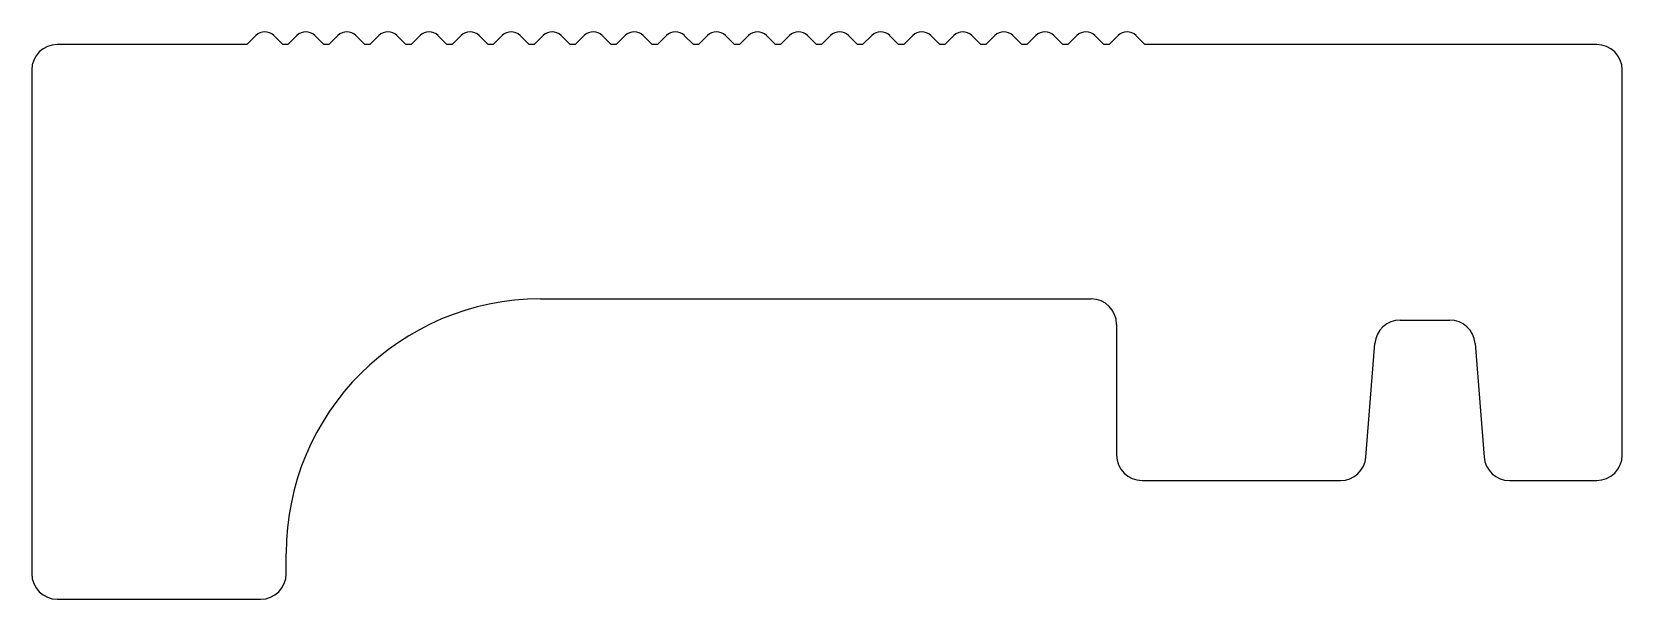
# Model space of a CAD drawing. Extents: x 2385.3 to 2416.5, y 1490.8 to 1502.
import ezdxf

# ---------------------------------------------------------------- set-up
doc = ezdxf.new("R2010")
doc.units = 0
doc.layers.get('0').update_dxf_attribs({"linetype": 'CONTINUOUS'})

msp = doc.modelspace()

# ---------------------------------------------------------------- linework, layer by layer
for p, q in [((2389.48, 1501.722), (2385.755, 1501.722)), ((2389.657, 1501.898), (2389.48, 1501.722)), ((2390.187, 1501.722), (2390.01, 1501.898)), ((2390.287, 1501.722), (2390.187, 1501.722)), ((2390.464, 1501.898), (2390.287, 1501.722)), ((2390.994, 1501.722), (2390.817, 1501.898)), ((2391.094, 1501.722), (2390.994, 1501.722)), ((2391.271, 1501.898), (2391.094, 1501.722)), ((2391.801, 1501.722), (2391.624, 1501.898)), ((2391.901, 1501.722), (2391.801, 1501.722)), ((2392.078, 1501.898), (2391.901, 1501.722)), ((2392.608, 1501.722), (2392.431, 1501.898)), ((2392.708, 1501.722), (2392.608, 1501.722)), ((2392.885, 1501.898), (2392.708, 1501.722)), ((2393.415, 1501.722), (2393.238, 1501.898)), ((2393.515, 1501.722), (2393.415, 1501.722)), ((2393.692, 1501.898), (2393.515, 1501.722)), ((2394.222, 1501.722), (2394.045, 1501.898)), ((2394.322, 1501.722), (2394.222, 1501.722)), ((2394.499, 1501.898), (2394.322, 1501.722)), ((2395.029, 1501.722), (2394.852, 1501.898)), ((2395.129, 1501.722), (2395.029, 1501.722)), ((2395.306, 1501.898), (2395.129, 1501.722)), ((2395.836, 1501.722), (2395.659, 1501.898)), ((2395.936, 1501.722), (2395.836, 1501.722)), ((2396.113, 1501.898), (2395.936, 1501.722)), ((2396.643, 1501.722), (2396.466, 1501.898)), ((2396.743, 1501.722), (2396.643, 1501.722)), ((2396.92, 1501.898), (2396.743, 1501.722)), ((2397.45, 1501.722), (2397.273, 1501.898)), ((2397.55, 1501.722), (2397.45, 1501.722)), ((2397.727, 1501.898), (2397.55, 1501.722)), ((2398.257, 1501.722), (2398.08, 1501.898)), ((2398.357, 1501.722), (2398.257, 1501.722)), ((2398.534, 1501.898), (2398.357, 1501.722)), ((2399.064, 1501.722), (2398.887, 1501.898)), ((2399.164, 1501.722), (2399.064, 1501.722)), ((2399.341, 1501.898), (2399.164, 1501.722)), ((2399.871, 1501.722), (2399.694, 1501.898)), ((2399.971, 1501.722), (2399.871, 1501.722)), ((2400.148, 1501.898), (2399.971, 1501.722)), ((2400.678, 1501.722), (2400.501, 1501.898)), ((2400.778, 1501.722), (2400.678, 1501.722)), ((2400.955, 1501.898), (2400.778, 1501.722)), ((2401.485, 1501.722), (2401.308, 1501.898)), ((2401.585, 1501.722), (2401.485, 1501.722)), ((2401.762, 1501.898), (2401.585, 1501.722)), ((2402.292, 1501.722), (2402.115, 1501.898)), ((2402.392, 1501.722), (2402.292, 1501.722)), ((2402.569, 1501.898), (2402.392, 1501.722)), ((2403.099, 1501.722), (2402.922, 1501.898)), ((2403.199, 1501.722), (2403.099, 1501.722)), ((2403.376, 1501.898), (2403.199, 1501.722)), ((2403.906, 1501.722), (2403.729, 1501.898)), ((2404.006, 1501.722), (2403.906, 1501.722)), ((2404.183, 1501.898), (2404.006, 1501.722)), ((2404.713, 1501.722), (2404.536, 1501.898)), ((2404.813, 1501.722), (2404.713, 1501.722)), ((2404.99, 1501.898), (2404.813, 1501.722)), ((2405.52, 1501.722), (2405.343, 1501.898)), ((2405.62, 1501.722), (2405.52, 1501.722)), ((2405.797, 1501.898), (2405.62, 1501.722)), ((2406.327, 1501.722), (2406.15, 1501.898)), ((2406.427, 1501.722), (2406.327, 1501.722)), ((2406.604, 1501.898), (2406.427, 1501.722)), ((2407.134, 1501.722), (2406.957, 1501.898)), ((2416.013, 1501.722), (2407.134, 1501.722)), ((2385.255, 1501.222), (2385.255, 1491.322)), ((2416.513, 1493.655), (2416.513, 1501.222)), ((2395.255, 1496.722), (2406.077, 1496.722)), ((2406.577, 1496.222), (2406.577, 1493.655)), ((2412.151, 1496.308), (2413.123, 1496.308)), ((2411.476, 1493.616), (2411.653, 1495.848)), ((2413.622, 1495.848), (2413.799, 1493.616)), ((2407.077, 1493.155), (2410.977, 1493.155)), ((2414.297, 1493.155), (2416.013, 1493.155)), ((2390.255, 1491.322), (2390.255, 1491.722)), ((2385.755, 1490.822), (2389.755, 1490.822))]:
    msp.add_line(p, q)
for centre, radius, start, end in [((2389.834, 1501.722), 0.25, 45, 135), ((2390.641, 1501.722), 0.25, 45, 135), ((2391.448, 1501.722), 0.25, 45, 135), ((2392.255, 1501.722), 0.25, 45, 135), ((2393.062, 1501.722), 0.25, 45, 135), ((2393.869, 1501.722), 0.25, 45, 135), ((2394.676, 1501.722), 0.25, 45, 135), ((2395.483, 1501.722), 0.25, 45, 135), ((2396.29, 1501.722), 0.25, 45, 135), ((2397.097, 1501.722), 0.25, 45, 135), ((2397.904, 1501.722), 0.25, 45, 135), ((2398.711, 1501.722), 0.25, 45, 135), ((2399.518, 1501.722), 0.25, 45, 135), ((2400.325, 1501.722), 0.25, 45, 135), ((2401.132, 1501.722), 0.25, 45, 135), ((2401.939, 1501.722), 0.25, 45, 135), ((2402.746, 1501.722), 0.25, 45, 135), ((2403.553, 1501.722), 0.25, 45, 135), ((2404.36, 1501.722), 0.25, 45, 135), ((2405.167, 1501.722), 0.25, 45, 135), ((2405.974, 1501.722), 0.25, 45, 135), ((2406.781, 1501.722), 0.25, 45, 135), ((2385.755, 1501.222), 0.5, 90, 180), ((2416.013, 1501.222), 0.5, 0, 90), ((2395.255, 1491.722), 5, 90, 180), ((2406.077, 1496.222), 0.5, 0, 90), ((2412.151, 1495.808), 0.5, 90, 175.4657), ((2413.123, 1495.808), 0.5, 4.5343, 90), ((2407.077, 1493.655), 0.5, 180, 270), ((2410.977, 1493.655), 0.5, 270, 355.4657), ((2414.297, 1493.655), 0.5, 184.5343, 270), ((2416.013, 1493.655), 0.5, 270, 360), ((2385.755, 1491.322), 0.5, 180, 270), ((2389.755, 1491.322), 0.5, 270, 360)]:
    msp.add_arc(centre, radius, start, end)

doc.saveas('drawing.dxf')
